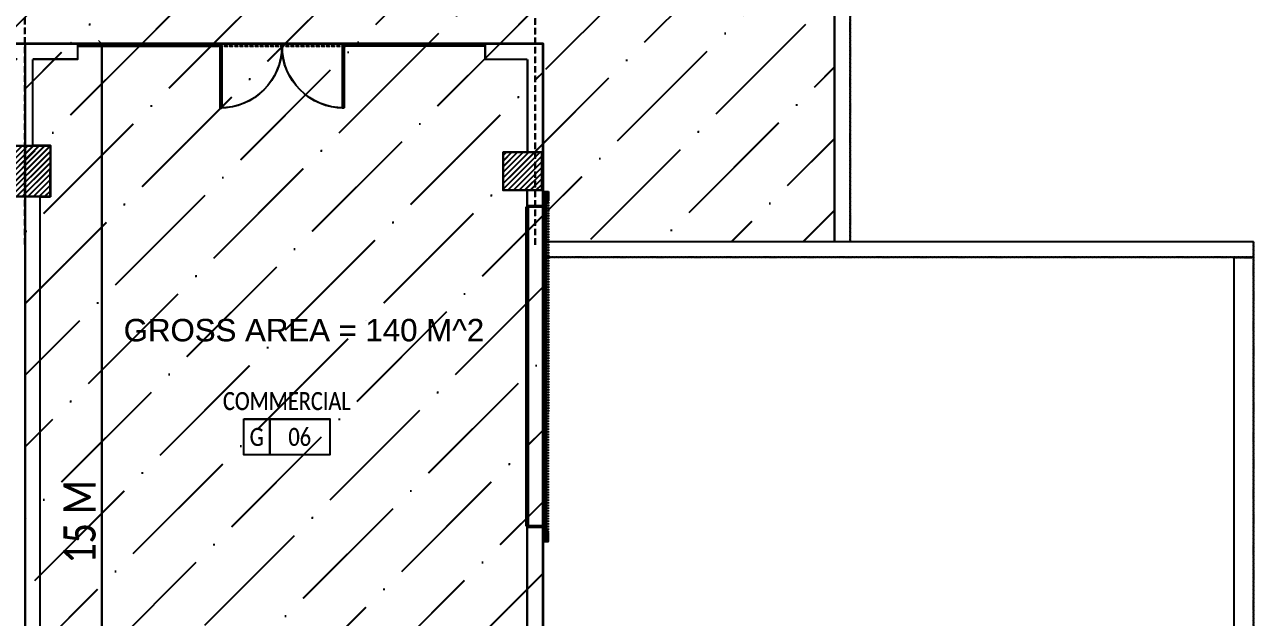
# Model space of a CAD drawing. Header units: inches. Extents: x 4821 to 127877, y 58012 to 433683.
# Drawn here: x 78021 to 97285, y 232866 to 242159 of the extents above; entities that cross this region are included whole.
import ezdxf
from ezdxf.enums import TextEntityAlignment as Align

# ---------------------------------------------------------------- set-up
doc = ezdxf.new("R2010")
doc.units = ezdxf.units.IN
doc.header["$MEASUREMENT"] = 0
for name, pattern in [('01-xa-b02-ground floor plan-h$0$HIDDENX2', [0.75, 0.5, -0.25]), ('104-TYPICAL FLOOR$0$HIDDEN', [0.375, 0.25, -0.125]), ('A-001 Layout$0$HIDDEN', [0.375, 0.25, -0.125]), ('DLINE', [0.55, 0.3, -0.25])]:
    doc.linetypes.add(name, pattern=pattern)
for name, color, linetype in [('A-001 Layout$0$A-FLOR-OVHD', 8, 'A-001 Layout$0$HIDDEN'), ('A-001 Layout$0$A-GLAZ', 142, 'Continuous'), ('A-001 Layout$0$A-LIN-10', 8, 'Continuous'), ('A-ANNO-DIMS', 90, 'Continuous'), ('A-ANNO-ROOM', 130, 'Continuous'), ('A-ANNO-SYMB', 130, 'Continuous'), ('A-COLS-TONE', 252, 'Continuous'), ('A-FLOR-OVHD', 21, 'DLINE'), ('A-LIN-10', 8, 'Continuous'), ('A-LIN-30', 40, 'Continuous'), ('A-WAL-CMU', 7, 'Continuous'), ('A-WALL', 53, 'Continuous'), ('COL GROUND$0$Cloums$0$A-COL-HAT', 8, 'Continuous'), ('COL GROUND$0$Cloums$0$A-COL-RFC', 210, 'Continuous')]:
    doc.layers.add(name, color=color, linetype=linetype)
doc.styles.get("Standard").update_dxf_attribs({"font": 'arial.ttf'})
doc.styles.add('T25-100', font='calibri.ttf', dxfattribs={"width": 0.8, "height": 250})
doc.styles.add('T25-200', font='calibri.ttf', dxfattribs={"width": 0.8, "height": 500})
doc.styles.add('T25-25', font='calibri.ttf', dxfattribs={"width": 0.8, "height": 62.5})
doc.dimstyles.new('D100', dxfattribs={"dimtxt": 250, "dimasz": 100, "dimexe": 0.18, "dimexo": 0.0625, "dimgap": 90, "dimtad": 1, "dimdec": 0, "dimrnd": 5, "dimzin": 9, "dimdsep": 46, "dimtxsty": 'T25-100', "dimblk": 'ARCHTICK', "dimcen": 90, "dimse1": 1, "dimse2": 1, "dimclrd": 256, "dimclre": 90, "dimclrt": 7, "dimazin": 0, "dimtfac": 200, "dimtdec": 0, "dimtofl": 0, "dimtmove": 2, "dimatfit": 3, "dimldrblk": 'DOT', "dimfxl": 1, "dimtolj": 1, "dimarcsym": 0})
pattern_1 = [(45, (-66684.064, -49806.79), (-44.194174, 44.194174), [])]

# ---------------------------------------------------------------- blocks, each defined once
blk = doc.blocks.new('A-001 Layout$0$A$C350C273A')
for p, q in [((-1578.5, -0.48), (-1578.5, 778.02)), ((-1578.5, 778.02), (-1556.5, 778.02)), ((-1578.5, -0.48), (-1578.5, 778.02)), ((-1578.5, 778.02), (-1556.5, 778.02)), ((-1556.5, -0.48), (-1556.5, 778.02)), ((-1556.5, -0.48), (-1556.5, 778.02)), ((-43.5, -0.48), (-43.5, 778.02)), ((-21.5, 778.02), (-43.5, 778.02)), ((-43.5, -0.48), (-43.5, 778.02)), ((-21.5, 778.02), (-43.5, 778.02)), ((-21.5, -0.48), (-21.5, 778.02)), ((-21.5, -0.48), (-21.5, 778.02)), ((-1578.5, 720.82), (-1556.5, 720.82)), ((-1578.5, 720.82), (-1556.5, 720.82)), ((-21.5, 720.82), (-43.5, 720.82)), ((-21.5, 720.82), (-43.5, 720.82)), ((-1578.5, 43.52), (-1556.5, 43.52)), ((-1578.5, 43.52), (-1556.5, 43.52)), ((-21.5, 43.52), (-43.5, 43.52)), ((-21.5, 43.52), (-43.5, 43.52)), ((-1595, -0.48), (-1600, -0.48)), ((-1595, -0.48), (-1600, -0.48)), ((-1595, -30.48), (-1600, -30.48)), ((-1595, -30.48), (-1600, -30.48)), ((-1578.5, -0.48), (-1595, -0.48)), ((-1595, -0.48), (-1595, -30.48)), ((-1578.5, -0.48), (-1595, -0.48)), ((-1595, -0.48), (-1595, -30.48)), ((-1595, -30.48), (-1567.5, -30.48)), ((-1578.5, -0.48), (-1556.5, -0.48)), ((-1578.5, -0.48), (-1556.5, -0.48)), ((-1578.5, -22.48), (-1578.5, -0.48)), ((-1578.5, -22.48), (-1578.5, -0.48)), ((-1567.5, -22.48), (-1578.5, -22.48)), ((-1567.5, -22.48), (-1578.5, -22.48)), ((-1567.5, -30.48), (-1567.5, -22.48)), ((-1567.5, -30.48), (-1567.5, -22.48)), ((-21.5, -0.48), (-43.5, -0.48)), ((-21.5, -0.48), (-43.5, -0.48)), ((-32.5, -30.48), (-32.5, -22.48)), ((-32.5, -22.48), (-21.5, -22.48)), ((-32.5, -30.48), (-32.5, -22.48)), ((-32.5, -22.48), (-21.5, -22.48)), ((-5, -30.48), (-32.5, -30.48)), ((-21.5, -0.48), (-5, -0.48)), ((-21.5, -22.48), (-21.5, -0.48)), ((-21.5, -0.48), (-5, -0.48)), ((-21.5, -22.48), (-21.5, -0.48)), ((-5, -0.48), (-5, -30.48)), ((-5, -0.48), (0, -0.48)), ((-5, -0.48), (-5, -30.48)), ((-5, -0.48), (0, -0.48)), ((-5, -30.48), (0, -30.48)), ((-5, -30.48), (0, -30.48))]:
    blk.add_line(p, q)
for centre, start, end in [((-1578.5, -0.48), 0, 90), ((-21.5, -0.48), 90, 180)]:
    blk.add_arc(centre, 778.5, start, end)
blk = doc.blocks.new('COL GROUND')
at = {"layer": 'COL GROUND$0$Cloums$0$A-COL-HAT'}
h = blk.add_hatch(dxfattribs=at)
h.set_pattern_fill('ANSI31', color=256, scale=500)
h.set_pattern_definition(pattern_1)
h.paths.add_polyline_path([(-12447, -8600), (-12447, -9400), (-13247, -9400), (-13247, -8600)])
h = blk.add_hatch(dxfattribs=at)
h.set_pattern_fill('ANSI31', color=256, scale=500)
h.set_pattern_definition(pattern_1)
h.paths.add_polyline_path([(-4748, -8700), (-4748, -9300), (-5348, -9300), (-5348, -8700)])
at = {"layer": 'COL GROUND$0$Cloums$0$A-COL-RFC', "linetype": 'Continuous', "elevation": 0}
for points in [[(-12447, -9400), (-13247, -9400), (-13247, -8600), (-12447, -8600)], [(-4748, -9300), (-5348, -9300), (-5348, -8700), (-4748, -8700)]]:
    blk.add_lwpolyline(points, close=True, dxfattribs=at)
blk = doc.blocks.new('BBB')
at = {"layer": 'A-WAL-CMU'}
for points in [[(1187027, -1602952), (1186356, -1602952), (1186356, -1602702), (1187976, -1602702), (1187976, -1602952), (1187277, -1602952)], [(1195026, -1602956), (1194371, -1602956), (1194371, -1602706), (1195026, -1602706)]]:
    blk.add_lwpolyline(points, dxfattribs=at)
blk = doc.blocks.new('*U9')
blk.add_lwpolyline([(-600, 250), (600, 250), (600, -250), (-600, -250)], close=True)
blk.add_lwpolyline([(-240, 250), (-240, -250)])
at = {"style": 'T25-25', "width": 0.8}
for tag, p in [('Room_Name', (0, 500)), ('FLOOR-LEVEL', (-420, 0)), ('ROOM_ID', (180, 0))]:
    blk.add_attdef(tag, text='', height=250, dxfattribs=at).set_placement(p, align=Align.MIDDLE_CENTER)
blk = doc.blocks.new('_ArchTick')
at = {"color": 0, "linetype": 'ByBlock', "const_width": 0.15}
blk.add_lwpolyline([(-0.5, -0.5), (0.5, 0.5)], dxfattribs=at)
blk = doc.blocks.new('*D182')
at = {"layer": 'A-ANNO-DIMS', "lineweight": -2, "transparency": 16777216}
blk.add_line((38028, 245140), (86028, 245140), dxfattribs=at)
at = {"layer": 'Defpoints', "color": 0, "transparency": 16777216}
for p in [(86028, 245140), (38028, 241862), (86028, 241862)]:
    blk.add_point(p, dxfattribs=at)
at = {"layer": 'A-ANNO-DIMS', "lineweight": -2, "transparency": 16777216, "xscale": 100, "yscale": 100, "zscale": 100, "rotation": 180}
blk.add_blockref('_ArchTick', (38028, 245140), dxfattribs=at)
at = {"layer": 'A-ANNO-DIMS', "lineweight": -2, "transparency": 16777216, "xscale": 100, "yscale": 100, "zscale": 100}
blk.add_blockref('_ArchTick', (86028, 245140), dxfattribs=at)
at = {"layer": 'A-ANNO-DIMS', "color": 7, "transparency": 16777216, "insert": (62028, 245486), "char_height": 500, "attachment_point": 5, "style": 'T25-200'}
blk.add_mtext('\\A1;48 M ', dxfattribs=at)
blk = doc.blocks.new('_Dot')
at = {"lineweight": -2}
blk.add_line((-0.5, 0), (-1, 0), dxfattribs=at)
at = {"const_width": 0.5}
blk.add_lwpolyline([(-0.25, 0, 1), (0.25, 0, 1)], format="xyb", close=True, dxfattribs=at)
blk = doc.blocks.new('*D183')
at = {"layer": 'A-ANNO-DIMS', "lineweight": -2, "transparency": 16777216}
blk.add_line((79231, 241862), (79231, 226867), dxfattribs=at)
at = {"layer": 'Defpoints', "color": 0, "transparency": 16777216}
for p in [(79164, 241862), (79164, 226867), (79231, 226867)]:
    blk.add_point(p, dxfattribs=at)
at = {"layer": 'A-ANNO-DIMS', "lineweight": -2, "transparency": 16777216, "xscale": 100, "yscale": 100, "zscale": 100}
for p, rotation in [((79231, 241862), 90), ((79231, 226867), 270)]:
    blk.add_blockref('_ArchTick', p, dxfattribs=dict(at, rotation=rotation))
at = {"layer": 'A-ANNO-DIMS', "color": 7, "transparency": 16777216, "insert": (78886, 234365), "char_height": 500, "attachment_point": 5, "rotation": 90, "style": 'T25-200'}
blk.add_mtext('\\A1;15 M', dxfattribs=at)
blk = doc.blocks.new('*D375')
at = {"layer": 'A-ANNO-DIMS', "lineweight": -2, "transparency": 16777216}
blk.add_line((38025, 245137), (86025, 245137), dxfattribs=at)
at = {"layer": 'Defpoints', "color": 0, "transparency": 16777216}
for p in [(86025, 245137), (38025, 241859), (86025, 241859)]:
    blk.add_point(p, dxfattribs=at)
at = {"layer": 'A-ANNO-DIMS', "lineweight": -2, "transparency": 16777216, "xscale": 100, "yscale": 100, "zscale": 100, "rotation": 180}
blk.add_blockref('_ArchTick', (38025, 245137), dxfattribs=at)
at = {"layer": 'A-ANNO-DIMS', "lineweight": -2, "transparency": 16777216, "xscale": 100, "yscale": 100, "zscale": 100}
blk.add_blockref('_ArchTick', (86025, 245137), dxfattribs=at)
at = {"layer": 'A-ANNO-DIMS', "color": 7, "transparency": 16777216, "insert": (62025, 245483), "char_height": 500, "attachment_point": 5, "style": 'T25-200'}
blk.add_mtext('\\A1;48 M ', dxfattribs=at)
blk = doc.blocks.new('*D376')
at = {"layer": 'A-ANNO-DIMS', "lineweight": -2, "transparency": 16777216}
blk.add_line((79227, 241859), (79227, 226864), dxfattribs=at)
at = {"layer": 'Defpoints', "color": 0, "transparency": 16777216}
for p in [(79160, 241859), (79160, 226864), (79227, 226864)]:
    blk.add_point(p, dxfattribs=at)
at = {"layer": 'A-ANNO-DIMS', "lineweight": -2, "transparency": 16777216, "xscale": 100, "yscale": 100, "zscale": 100}
for p, rotation in [((79227, 241859), 90), ((79227, 226864), 270)]:
    blk.add_blockref('_ArchTick', p, dxfattribs=dict(at, rotation=rotation))
at = {"layer": 'A-ANNO-DIMS', "color": 7, "transparency": 16777216, "insert": (78883, 234362), "char_height": 500, "attachment_point": 5, "rotation": 90, "style": 'T25-200'}
blk.add_mtext('\\A1;15 M', dxfattribs=at)

msp = doc.modelspace()

# ---------------------------------------------------------------- hatches: boundary and pattern name
at = {"layer": 'A-LIN-10'}
h = msp.add_hatch(dxfattribs=at)
h.set_pattern_fill('ANSI33', color=256, scale=3, angle=360)
h.set_pattern_definition([(45, (539473.17, -950756.633), (-13.47038418, 13.47038418), []), (45, (539486.641, -950756.633), (-13.47038418, 13.47038418), [9.525, -4.7625])])
h.paths.add_polyline_path([(86172.9, 239296.8), (86172.9, 239536.9), (86233, 239536.9), (86233, 239516.9), (86233, 239516.9), (86233, 239476.9), (86233, 239476.9), (86233, 239416.8), (86213, 239416.8), (86213, 239396.9), (86213, 239356.9), (86193, 239356.9), (86193, 239316.8), (86193, 239296.8)])
h = msp.add_hatch(dxfattribs=at)
h.set_pattern_fill('ANSI33', color=256, scale=3, angle=360)
h.set_pattern_definition([(45, (539476.57, -950753.65), (-13.47038418, 13.47038418), []), (45, (539490.04, -950753.65), (-13.47038418, 13.47038418), [9.525, -4.7625])])
h.paths.add_polyline_path([(86176.3, 239299.8), (86176.3, 239539.9), (86236.4, 239539.9), (86236.4, 239519.8), (86236.4, 239519.8), (86236.4, 239479.8), (86236.4, 239479.8), (86236.4, 239419.8), (86216.4, 239419.8), (86216.4, 239399.8), (86216.4, 239359.8), (86196.4, 239359.8), (86196.4, 239319.8), (86196.4, 239299.8)])
h = msp.add_hatch(dxfattribs=at)
h.set_pattern_fill('ANSI33', color=256, scale=3, angle=360)
h.set_pattern_definition([(45, (539473.17, -954010.393), (-13.47038418, 13.47038418), []), (45, (539486.641, -954010.393), (-13.47038418, 13.47038418), [9.525, -4.7625])])
h.paths.add_polyline_path([(86172.9, 234296), (86172.9, 234056), (86233, 234056), (86233, 234076), (86233, 234076), (86233, 234116), (86233, 234116), (86233, 234176), (86213, 234176), (86213, 234196), (86213, 234236), (86193, 234236), (86193, 234276), (86193, 234296)])
h = msp.add_hatch(dxfattribs=at)
h.set_pattern_fill('ANSI33', color=256, scale=3, angle=360)
h.set_pattern_definition([(45, (539476.57, -954007.41), (-13.47038418, 13.47038418), []), (45, (539490.04, -954007.41), (-13.47038418, 13.47038418), [9.525, -4.7625])])
h.paths.add_polyline_path([(86176.3, 234299), (86176.3, 234058.9), (86236.4, 234058.9), (86236.4, 234079), (86236.4, 234079), (86236.4, 234119), (86236.4, 234119), (86236.4, 234179), (86216.4, 234179), (86216.4, 234199), (86216.4, 234239), (86196.4, 234239), (86196.4, 234279), (86196.4, 234299)])
at = {"layer": 'A-WALL'}
h = msp.add_hatch(dxfattribs=at)
h.set_pattern_fill('ANSI36', color=3, scale=250)
h.set_pattern_definition([(45, (-580871.2, -297636.8), (420.9495, 1543.4815), [1984.375, -396.875, 0, -396.875])])
h.paths.add_polyline_path([(90715.4, 248842.2), (85891, 248842.4), (85891, 251184.2), (38140.1, 251184.2), (38140.1, 248820.2), (33334.5, 248820.2), (33334.5, 238757.7), (37876.9, 238757.7), (37876.9, 241859.3), (86147.9, 241859.3), (86147.4, 238757.7), (90715.4, 238757.7)])
h = msp.add_hatch(dxfattribs=at)
h.set_pattern_fill('ANSI36', color=3, scale=250)
h.set_pattern_definition([(45, (-580867.8, -297633.8), (420.9495, 1543.4815), [1984.375, -396.875, 0, -396.875])])
h.paths.add_polyline_path([(90718.8, 248845.2), (85894.4, 248845.4), (85894.4, 251187.2), (38143.5, 251187.2), (38143.5, 248823.2), (33337.9, 248823.2), (33337.9, 238760.7), (37880.3, 238760.7), (37880.3, 241862.3), (86151.3, 241862.3), (86150.8, 238760.7), (90718.8, 238760.7)])
h = msp.add_hatch(dxfattribs=at)
h.set_pattern_fill('ANSI36', color=1, scale=250)
h.set_pattern_definition([(45, (-581868.9, -269449.1), (420.9495, 1543.4815), [1984.375, -396.875, 0, -396.875])])
h.paths.add_polyline_path([(86144.6, 241859.3), (78024.9, 241859.3), (78025, 226859.3), (83578.2, 226859.3), (83578.2, 232084.3), (86144.6, 232084.3)])
h = msp.add_hatch(dxfattribs=at)
h.set_pattern_fill('ANSI36', color=1, scale=250)
h.set_pattern_definition([(45, (-581865.5, -269446.1), (420.9495, 1543.4815), [1984.375, -396.875, 0, -396.875])])
h.paths.add_polyline_path([(86148, 241862.3), (78028.3, 241862.3), (78028.4, 226862.3), (83581.6, 226862.3), (83581.6, 232087.3), (86148, 232087.3)])

# ---------------------------------------------------------------- linework, layer by layer
for points in [[(86144.6, 241859.3), (86144.6, 232234.3), (90974, 232234.3), (90974, 223434.4)], [(86148, 241862.3), (86148, 232237.3), (90977.4, 232237.3), (90977.4, 223437.4)]]:
    msp.add_lwpolyline(points)
at = {"layer": 'A-001 Layout$0$A-FLOR-OVHD'}
for p, q in [((81086.9, 241821.8, 0), (83033.2, 241821.8, 0)), ((81090.3, 241824.8, 0), (83036.6, 241824.8, 0)), ((83019.4, 241859.3, 0), (81100.7, 241859.3, 0)), ((83022.8, 241862.3, 0), (81104.1, 241862.3, 0)), ((83060, 241859.3, 0), (83053.8, 241859.3, 0)), ((83053.8, 241821.8, 0), (83057.3, 241821.8, 0)), ((83063.4, 241862.3, 0), (83057.2, 241862.3, 0)), ((83057.2, 241824.8, 0), (83060.7, 241824.8, 0))]:
    msp.add_line(p, q, dxfattribs=at)
at = {"layer": 'A-001 Layout$0$A-GLAZ'}
for p, q in [((78848.1, 241859.3, 0), (81060, 241859.3, 0)), ((78848.1, 241847.3, 0), (81066.3, 241847.3, 0)), ((78848.1, 241821.8, 0), (81060, 241821.8, 0)), ((78851.5, 241862.3, 0), (81063.4, 241862.3, 0)), ((78851.5, 241850.3, 0), (81069.7, 241850.3, 0)), ((78851.5, 241824.8, 0), (81063.4, 241824.8, 0)), ((85243, 241859.3, 0), (83056.9, 241859.3, 0)), ((85243, 241847.3, 0), (83056.9, 241847.3, 0)), ((85243, 241821.8, 0), (83056.9, 241821.8, 0)), ((85246.4, 241862.3, 0), (83060.3, 241862.3, 0)), ((85246.4, 241850.3, 0), (83060.3, 241850.3, 0)), ((85246.4, 241824.8, 0), (83060.3, 241824.8, 0)), ((85881.5, 234296.8), (85881.5, 239296.8, 0)), ((85884.9, 234299.8), (85884.9, 239299.8, 0)), ((85907, 234296.8), (85907, 239296.8, 0)), ((85910.4, 234299.8), (85910.4, 239299.8, 0)), ((85919, 234296.8), (85919, 239296.8, 0)), ((85922.4, 234299.8), (85922.4, 239299.8, 0))]:
    msp.add_line(p, q, dxfattribs=at)
at = {"layer": 'A-001 Layout$0$A-LIN-10'}
for p, q in [((86171.7, 239296.8, 0), (85881.5, 239296.8, 0)), ((86175.1, 239299.8, 0), (85884.9, 239299.8, 0)), ((86171.7, 234296.8), (85881.5, 234296.8)), ((86175.1, 234299.8), (85884.9, 234299.8))]:
    msp.add_line(p, q, dxfattribs=at)
at = {"layer": 'A-COLS-TONE', "linetype": '01-xa-b02-ground floor plan-h$0$HIDDENX2', "ltscale": 200}
for p, q in [((78024.9, 238709.1), (78024.9, 252829.4)), ((78028.3, 238712.1), (78028.3, 252832.4)), ((86024.7, 238705.5), (86024.7, 252825.8)), ((86028.1, 238708.4), (86028.1, 252828.8))]:
    msp.add_line(p, q, dxfattribs=at)
at = {"layer": 'A-FLOR-OVHD', "ltscale": 0.4, "elevation": 0}
for points in [[(90964.7, 251434.2), (90715.4, 251434.2), (90715.4, 238757.7), (90964.7, 238757.7)], [(90968.1, 251437.2), (90718.8, 251437.2), (90718.8, 238760.7), (90968.1, 238760.7)], [(97281.1, 238509.3), (86147.4, 238509.3), (86147.4, 238757.7), (97281.1, 238757.7)], [(97284.5, 238512.2), (86150.8, 238512.2), (86150.8, 238760.7), (97284.5, 238760.7)], [(97281.1, 222160), (96981.1, 222160), (96981.1, 238509.2), (97281.1, 238509.2)], [(97284.5, 222163), (96984.5, 222163), (96984.5, 238512.2), (97284.5, 238512.2)]]:
    msp.add_lwpolyline(points, close=True, dxfattribs=at)
at = {"layer": 'A-LIN-10', "linetype": '104-TYPICAL FLOOR$0$HIDDEN', "ltscale": 0.4}
for p, q in [((86193, 239296.8, 0), (86193, 234296)), ((86196.4, 239299.8, 0), (86196.4, 234299)), ((86213, 234236), (86213, 239356.8, 0)), ((86216.4, 234239), (86216.4, 239359.8, 0)), ((86233, 234176), (86233.1, 239416.8, 0)), ((86236.4, 234179), (86236.5, 239419.8, 0))]:
    msp.add_line(p, q, dxfattribs=at)
at = {"layer": 'A-LIN-10'}
for points in [[(86172.9, 234296), (86172.9, 239297.6)], [(86176.3, 234299), (86176.3, 239300.6)]]:
    msp.add_lwpolyline(points, dxfattribs=at)
at = {"layer": 'A-LIN-30', "elevation": 0}
for points in [[(86233, 239536.9), (86233, 239416.8), (86213, 239416.8), (86213, 239356.8), (86193, 239356.8), (86193, 239296.8), (86172.9, 239296.8), (86173, 239536.9), (86233, 239536.9)], [(86236.4, 239539.9), (86236.4, 239419.8), (86216.4, 239419.8), (86216.4, 239359.8), (86196.4, 239359.8), (86196.4, 239299.8), (86176.3, 239299.8), (86176.4, 239539.9), (86236.4, 239539.9)]]:
    msp.add_lwpolyline(points, dxfattribs=at)
at = {"layer": 'A-LIN-30'}
for points in [[(86233, 234056), (86233, 234176), (86213, 234176), (86213, 234236), (86193, 234236), (86193, 234296), (86172.9, 234296), (86173, 234056), (86233, 234056)], [(86236.4, 234058.9), (86236.4, 234179), (86216.4, 234179), (86216.4, 234239), (86196.4, 234239), (86196.4, 234299), (86176.3, 234299), (86176.4, 234058.9), (86236.4, 234058.9)]]:
    msp.add_lwpolyline(points, dxfattribs=at)
at = {"layer": 'A-WAL-CMU'}
for p, q in [((78148.3, 240261.1), (78148.3, 241609.4)), ((78151.7, 240264.1), (78151.7, 241612.4)), ((85901.5, 241609.3), (85901.5, 240159.3)), ((85904.9, 241612.3), (85904.9, 240162.2)), ((78422.1, 240261.1), (78148.3, 240261.1)), ((78425.5, 240264.1), (78151.7, 240264.1)), ((86151.5, 239316.8, 0), (85901.5, 239316.8, 0)), ((86154.9, 239319.8, 0), (85904.9, 239319.8, 0)), ((86151.5, 234276.8), (85901.5, 234276.8)), ((86154.9, 234279.8), (85904.9, 234279.8)), ((86146.6, 234296.8), (86146.2, 232232)), ((86150, 234299.8), (86149.6, 232235))]:
    msp.add_line(p, q, dxfattribs=at)
for points in [[(85901.6, 241859.3), (86147.9, 241859.3), (86147.4, 239296.8)], [(85905, 241862.3), (86151.3, 241862.3), (86150.8, 239299.8)], [(78262.8, 239459.3), (78422.1, 239459.3), (78424.5, 240259.3)], [(78266.2, 239462.2), (78425.5, 239462.2), (78427.9, 240262.2)], [(85901.5, 239559.3), (85527.2, 239559.3), (85527.2, 240159.3), (85901.5, 240159.3)], [(85904.9, 239562.2), (85530.6, 239562.2), (85530.6, 240162.2), (85904.9, 240162.2)], [(78262.8, 231259.3), (78262.8, 239459.3)], [(78266.2, 231262.2), (78266.2, 239462.2)], [(85901.5, 239296.8), (85901.5, 239559.3)], [(85904.9, 239299.8), (85904.9, 239562.2)], [(83432.3, 226984.3), (83427.2, 232234.3), (85901.5, 232234.3), (85901.5, 234296.8)], [(83435.7, 226987.3), (83430.6, 232237.3), (85904.9, 232237.3), (85904.9, 234299.8)]]:
    msp.add_lwpolyline(points, dxfattribs=at)
at = {"layer": 'A-WALL', "color": 1, "elevation": 0}
for points in [[(33334.5, 238757.7), (37876.9, 238757.7), (37876.9, 241859.3), (86147.9, 241859.3), (86147.4, 238757.7), (90715.4, 238757.7), (90715.4, 248842.2), (85891, 248842.4), (85891, 251184.2), (38140.1, 251184.2), (38140.1, 248820.2), (33334.5, 248820.2), (33334.5, 238757.7)], [(33334.5, 238757.7), (37876.9, 238757.7), (37876.9, 241859.3), (86147.9, 241859.3), (86147.4, 238757.7), (90715.4, 238757.7), (90715.4, 248842.2), (85891, 248842.4), (85891, 251184.2), (38140.1, 251184.2), (38140.1, 248820.2), (33334.5, 248820.2), (33334.5, 238757.7)], [(33337.9, 238760.7), (37880.3, 238760.7), (37880.3, 241862.3), (86151.3, 241862.3), (86150.8, 238760.7), (90718.8, 238760.7), (90718.8, 248845.2), (85894.4, 248845.4), (85894.4, 251187.2), (38143.5, 251187.2), (38143.5, 248823.2), (33337.9, 248823.2), (33337.9, 238760.7)], [(33337.9, 238760.7), (37880.3, 238760.7), (37880.3, 241862.3), (86151.3, 241862.3), (86150.8, 238760.7), (90718.8, 238760.7), (90718.8, 248845.2), (85894.4, 248845.4), (85894.4, 251187.2), (38143.5, 251187.2), (38143.5, 248823.2), (33337.9, 248823.2), (33337.9, 238760.7)]]:
    msp.add_lwpolyline(points, dxfattribs=at)
at = {"layer": 'A-WALL', "color": 1}
for points in [[(78025, 226858.1), (69827.3, 226860.6), (69827.2, 241861.8), (78024.9, 241859.3), (78025, 226858.1)], [(78025, 226858.1), (69827.3, 226860.6), (69827.2, 241861.8), (78024.9, 241859.3), (78025, 226858.1)], [(78028.4, 226861), (69830.7, 226863.5), (69830.6, 241864.8), (78028.3, 241862.3), (78028.4, 226861)], [(78028.4, 226861), (69830.7, 226863.5), (69830.6, 241864.8), (78028.3, 241862.3), (78028.4, 226861)], [(78024.9, 226859.3), (83578.2, 226859.3), (83578.2, 232084.3), (86144.6, 232084.3), (86144.6, 241859.3), (78024.9, 241859.3), (78025, 226859.3)], [(78024.9, 226859.3), (83578.2, 226859.3), (83578.2, 232084.3), (86144.6, 232084.3), (86144.6, 241859.3), (78024.9, 241859.3), (78025, 226859.3)], [(78028.3, 226862.3), (83581.6, 226862.3), (83581.6, 232087.3), (86148, 232087.3), (86148, 241862.3), (78028.3, 241862.3), (78028.4, 226862.3)], [(78028.3, 226862.3), (83581.6, 226862.3), (83581.6, 232087.3), (86148, 232087.3), (86148, 241862.3), (78028.3, 241862.3), (78028.4, 226862.3)]]:
    msp.add_lwpolyline(points, dxfattribs=at)

# ---------------------------------------------------------------- block references
at = {"layer": 'A-001 Layout$0$A-GLAZ', "xscale": -1.250000000000181, "yscale": 1.250000000000181, "zscale": 1.25000000000018, "rotation": 180}
for p in [(83053.8, 241821.2, 0), (83057.2, 241824.2, 0)]:
    msp.add_blockref('A-001 Layout$0$A$C350C273A', p, dxfattribs=at)
at = {"layer": 'A-ANNO-ROOM', "xscale": 1.1232, "yscale": 1.1232, "zscale": 1.1232}
for p in [(82130.4, 235693.7, 0), (82133.8, 235696.7, 0)]:
    msp.add_blockref('*U9', p, dxfattribs=at).add_auto_attribs({'ROOM_ID': '06', 'Room_Name': 'COMMERCIAL', 'FLOOR-LEVEL': 'G'})
at = {"layer": 'A-WAL-CMU'}
for name, p in [('BBB', (-1109127.9, 1844565)), ('BBB', (-1109124.5, 1844568)), ('COL GROUND', (90871.7, 248859.3, 0)), ('COL GROUND', (90875.1, 248862.2, 0))]:
    msp.add_blockref(name, p, dxfattribs=at)

# ---------------------------------------------------------------- texts
at = {"layer": 'A-ANNO-SYMB'}
for p in [(79573.3, 237192.5, 0), (79576.7, 237195.4, 0)]:
    msp.add_text('GROSS AREA = 140 M^ 2', height=350, dxfattribs=at).set_placement(p)

# ---------------------------------------------------------------- dimensions: what is measured, and where the dimension line sits
at = {"layer": 'A-ANNO-DIMS'}
for base, p1, p2, picture, middle in [((86024.7, 245136.6), (38024.9, 241859.3), (86024.7, 241859.3), '*D375', (62024.8, 245482.7)), ((86028.1, 245139.6), (38028.3, 241862.3), (86028.1, 241862.3), '*D182', (62028.2, 245485.7))]:
    dim = msp.add_linear_dim(base=base, p1=p1, p2=p2, text='48 M ', dimstyle='D100', override={"dimtxt": 1000, "dimtxsty": 'T25-200'}, dxfattribs=at)
    dim.commit()
    dim.dimension.update_dxf_attribs({"geometry": picture, "text_midpoint": middle})
for base, p1, p2, picture, middle in [((79227.3, 226864.2), (79160.2, 241859.3), (79160.2, 226864.2), '*D376', (78883.1, 234361.8)), ((79230.7, 226867.2), (79163.6, 241862.3), (79163.6, 226867.2), '*D183', (78886.5, 234364.7))]:
    dim = msp.add_linear_dim(base=base, p1=p1, p2=p2, angle=90, text='15 M', dimstyle='D100', override={"dimtxt": 1000, "dimtxsty": 'T25-200'}, dxfattribs=at)
    dim.commit()
    dim.dimension.update_dxf_attribs({"geometry": picture, "text_midpoint": middle})

doc.saveas('drawing.dxf')
